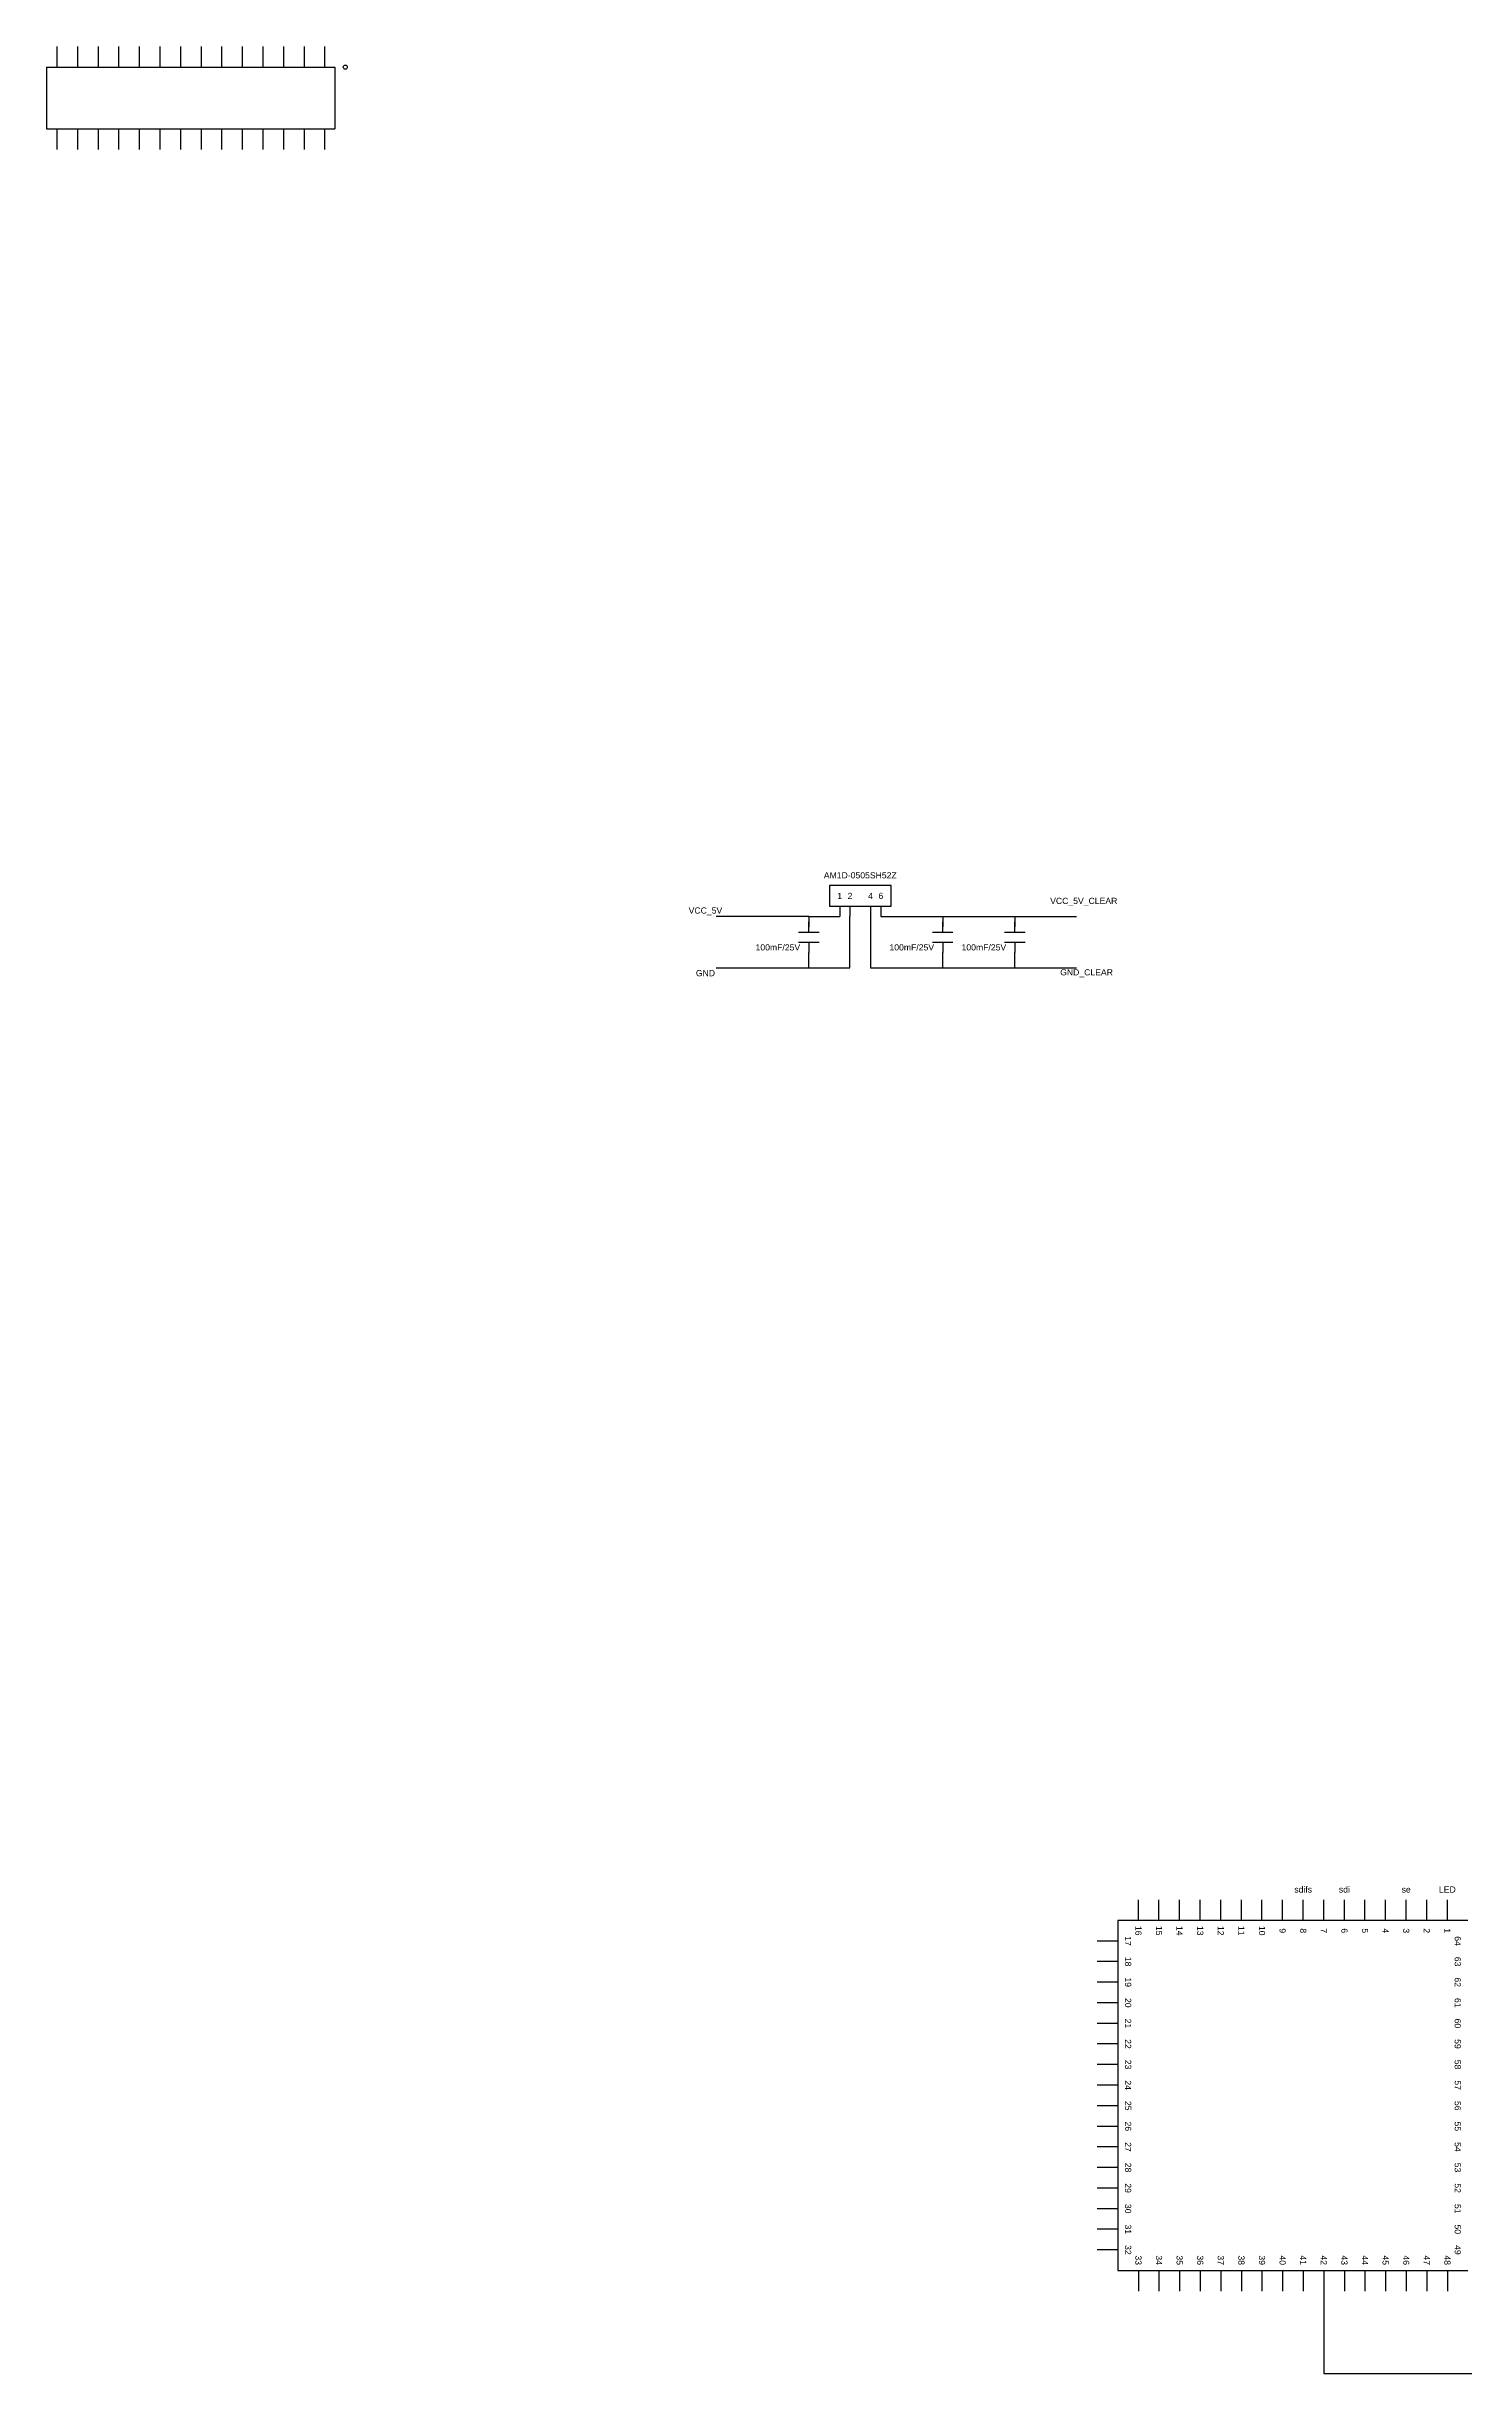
# Model space of a CAD drawing. Header units: inches. Extents: x 2802 to 4152, y -2757 to 2462.
# Drawn here: x 2802 to 3147, y 1898 to 2462 of the extents above; entities that cross this region are included whole.
import ezdxf

# ---------------------------------------------------------------- set-up
doc = ezdxf.new("R2010")
doc.units = ezdxf.units.IN
doc.header["$MEASUREMENT"] = 0
doc.layers.add('1', color=1, linetype='Continuous')
doc.styles.get("Standard").update_dxf_attribs({"font": 'arial.ttf'})

msp = doc.modelspace()

# ---------------------------------------------------------------- linework, layer by layer
for p, q in [((2805, 2462.5), (2805, 2457.5)), ((2810, 2462.5), (2810, 2457.5)), ((2815, 2462.5), (2815, 2457.5)), ((2820, 2462.5), (2820, 2457.5)), ((2825, 2462.5), (2825, 2457.5)), ((2830, 2462.5), (2830, 2457.5)), ((2835, 2462.5), (2835, 2457.5)), ((2840, 2462.5), (2840, 2457.5)), ((2845, 2462.5), (2845, 2457.5)), ((2850, 2462.5), (2850, 2457.5)), ((2855, 2462.5), (2855, 2457.5)), ((2860, 2462.5), (2860, 2457.5)), ((2865, 2462.5), (2865, 2457.5)), ((2870, 2462.5), (2870, 2457.5)), ((2802.5, 2457.5), (2802.5, 2442.5)), ((2802.5, 2457.5), (2872.5, 2457.5)), ((2872.5, 2457.5), (2872.5, 2442.5)), ((2802.5, 2442.5), (2872.5, 2442.5)), ((2805, 2442.5), (2805, 2437.5)), ((2810, 2442.5), (2810, 2437.5)), ((2815, 2442.5), (2815, 2437.5)), ((2820, 2442.5), (2820, 2437.5)), ((2825, 2442.5), (2825, 2437.5)), ((2830, 2442.5), (2830, 2437.5)), ((2835, 2442.5), (2835, 2437.5)), ((2840, 2442.5), (2840, 2437.5)), ((2845, 2442.5), (2845, 2437.5)), ((2850, 2442.5), (2850, 2437.5)), ((2855, 2442.5), (2855, 2437.5)), ((2860, 2442.5), (2860, 2437.5)), ((2865, 2442.5), (2865, 2437.5)), ((2870, 2442.5), (2870, 2437.5)), ((2992.5, 2258.76), (2992.5, 2253.76)), ((3007.5, 2258.76), (2992.5, 2258.76)), ((3007.5, 2253.76), (3007.5, 2258.76)), ((2987.5, 2247.5), (2987.5, 2250)), ((2992.5, 2253.76), (3007.5, 2253.76)), ((2995, 2253.76), (2995, 2251.26)), ((2997.5, 2253.76), (2997.5, 2251.26)), ((3002.5, 2253.76), (3002.5, 2251.26)), ((3005, 2253.76), (3005, 2251.26)), ((3020, 2247.5), (3020, 2250)), ((3037.5, 2247.5), (3037.5, 2250)), ((2985, 2247.5), (2990, 2247.5)), ((2985, 2245), (2990, 2245)), ((2987.5, 2245), (2987.5, 2242.5)), ((3017.5, 2247.5), (3022.5, 2247.5)), ((3017.5, 2245), (3022.5, 2245)), ((3020, 2245), (3020, 2242.5)), ((3035, 2247.5), (3040, 2247.5)), ((3035, 2245), (3040, 2245)), ((3037.5, 2245), (3037.5, 2242.5)), ((3067.5, 2007.5), (3067.5, 2012.5)), ((3072.5, 2007.5), (3072.5, 2012.5)), ((3077.5, 2007.5), (3077.5, 2012.5)), ((3082.5, 2007.5), (3082.5, 2012.5)), ((3087.5, 2007.5), (3087.5, 2012.5)), ((3092.5, 2007.5), (3092.5, 2012.5)), ((3097.5, 2007.5), (3097.5, 2012.5)), ((3102.5, 2007.5), (3102.5, 2012.5)), ((3107.5, 2007.5), (3107.5, 2012.5)), ((3112.5, 2007.5), (3112.5, 2012.5)), ((3117.5, 2007.5), (3117.5, 2012.5)), ((3122.5, 2007.5), (3122.5, 2012.5)), ((3127.5, 2007.5), (3127.5, 2012.5)), ((3132.5, 2007.5), (3132.5, 2012.5)), ((3137.5, 2007.5), (3137.5, 2012.5)), ((3142.5, 2007.5), (3142.5, 2012.5)), ((3147.5, 2007.5), (3062.5, 2007.5)), ((3062.5, 2007.5), (3062.5, 1922.5)), ((3062.5, 2002.5), (3057.5, 2002.5)), ((3062.5, 1997.5), (3057.5, 1997.5)), ((3062.5, 1992.5), (3057.5, 1992.5)), ((3062.5, 1987.5), (3057.5, 1987.5)), ((3062.5, 1982.5), (3057.5, 1982.5)), ((3062.5, 1977.5), (3057.5, 1977.5)), ((3062.5, 1972.5), (3057.5, 1972.5)), ((3062.5, 1967.5), (3057.5, 1967.5)), ((3062.5, 1962.5), (3057.5, 1962.5)), ((3062.5, 1957.5), (3057.5, 1957.5)), ((3062.5, 1952.5), (3057.5, 1952.5)), ((3062.5, 1947.5), (3057.5, 1947.5)), ((3062.5, 1942.5), (3057.5, 1942.5)), ((3062.5, 1937.5), (3057.5, 1937.5)), ((3062.5, 1932.5), (3057.5, 1932.5)), ((3062.5, 1927.5), (3057.5, 1927.5)), ((3062.5, 1922.5), (3147.5, 1922.5)), ((3067.5, 1922.5), (3067.5, 1917.5)), ((3072.5, 1922.5), (3072.5, 1917.5)), ((3077.5, 1922.5), (3077.5, 1917.5)), ((3082.5, 1922.5), (3082.5, 1917.5)), ((3087.5, 1922.5), (3087.5, 1917.5)), ((3092.5, 1922.5), (3092.5, 1917.5)), ((3097.5, 1922.5), (3097.5, 1917.5)), ((3102.5, 1922.5), (3102.5, 1917.5)), ((3107.5, 1922.5), (3107.5, 1917.5)), ((3112.5, 1922.5), (3112.5, 1917.5)), ((3117.5, 1922.5), (3117.5, 1917.5)), ((3122.5, 1922.5), (3122.5, 1917.5)), ((3127.5, 1922.5), (3127.5, 1917.5)), ((3132.5, 1922.5), (3132.5, 1917.5)), ((3137.5, 1922.5), (3137.5, 1917.5)), ((3142.5, 1922.5), (3142.5, 1917.5))]:
    msp.add_line(p, q)
msp.add_circle((2875, 2457.5), 0.5)
at = {"layer": '1'}
for p, q in [((2987.5, 2251.26), (2965, 2251.26)), ((2987.5, 2251.26), (2987.5, 2248.75)), ((2987.5, 2251.26), (2995, 2251.26)), ((2997.5, 2238.76), (2997.5, 2251.26)), ((3002.5, 2251.26), (3002.5, 2238.76)), ((3005, 2251.26), (3020, 2251.26)), ((3020, 2251.26), (3020, 2248.75)), ((3020, 2251.26), (3052.5, 2251.26)), ((3037.5, 2251.26), (3037.5, 2248.75)), ((2965, 2238.76), (2987.5, 2238.76)), ((2987.5, 2238.76), (2987.5, 2242.5)), ((2987.5, 2238.76), (2997.5, 2238.76)), ((3002.5, 2238.76), (3020, 2238.76)), ((3020, 2238.76), (3020, 2242.5)), ((3020, 2238.76), (3052.5, 2238.76)), ((3037.5, 2238.76), (3037.5, 2242.5)), ((3112.5, 1917.5), (3112.5, 1902.5)), ((3112.5, 1902.5), (3112.5, 1897.5)), ((3112.5, 1897.5), (3435, 1897.5))]:
    msp.add_line(p, q, dxfattribs=at)

# ---------------------------------------------------------------- texts
at = {"char_height": 1.5, "attachment_point": 5}
for s, insert in [('AM1D-0505SH52Z ', (3000, 2261.26)), ('1', (2995, 2256.26)), ('2', (2997.5, 2256.26)), ('4', (3002.5, 2256.26)), ('6', (3005, 2256.26)), ('VCC_5V_CLEAR', (3054.24, 2254.84)), ('VCC_5V', (2962.42, 2252.5)), ('100mF/25V', (2980, 2243.76)), ('100mF/25V', (3012.5, 2243.76)), ('100mF/25V', (3030, 2243.76)), ('GND', (2962.42, 2237.5)), ('GND_CLEAR', (3054.92, 2237.5)), ('sdifs', (3107.5, 2015)), ('sdi', (3117.5, 2015)), ('se', (3132.5, 2015)), ('LED', (3142.5, 2015))]:
    msp.add_mtext_dynamic_manual_height_columns(s, width=5, gutter_width=1, heights=[0], dxfattribs=dict(at, insert=insert))
at = {"char_height": 1.5, "attachment_point": 5, "rotation": 270}
for s, insert in [('16', (3067.5, 2005)), ('15', (3072.5, 2005)), ('14', (3077.5, 2005)), ('13', (3082.5, 2005)), ('12', (3087.5, 2005)), ('11', (3092.5, 2005)), ('10', (3097.5, 2005)), ('17', (3065, 2002.5)), ('9', (3102.5, 2005)), ('8', (3107.5, 2005)), ('7', (3112.5, 2005)), ('6', (3117.5, 2005)), ('5', (3122.5, 2005)), ('4', (3127.5, 2005)), ('3', (3132.5, 2005)), ('2', (3137.5, 2005)), ('1', (3142.5, 2005)), ('64', (3145, 2002.5)), ('18', (3065, 1997.5)), ('63', (3145, 1997.5)), ('19', (3065, 1992.5)), ('62', (3145, 1992.5)), ('20', (3065, 1987.5)), ('21', (3065, 1982.5)), ('61', (3145, 1987.5)), ('60', (3145, 1982.5)), ('22', (3065, 1977.5)), ('59', (3145, 1977.5)), ('23', (3065, 1972.5)), ('58', (3145, 1972.5)), ('24', (3065, 1967.5)), ('57', (3145, 1967.5)), ('25', (3065, 1962.5)), ('56', (3145, 1962.5)), ('26', (3065, 1957.5)), ('55', (3145, 1957.5)), ('27', (3065, 1952.5)), ('54', (3145, 1952.5)), ('28', (3065, 1947.5)), ('53', (3145, 1947.5)), ('29', (3065, 1942.5)), ('30', (3065, 1937.5)), ('52', (3145, 1942.5)), ('51', (3145, 1937.5)), ('31', (3065, 1932.5)), ('50', (3145, 1932.5)), ('32', (3065, 1927.5)), ('49', (3145, 1927.5)), ('33', (3067.5, 1925)), ('34', (3072.5, 1925)), ('35', (3077.5, 1925)), ('36', (3082.5, 1925)), ('37', (3087.5, 1925)), ('38', (3092.5, 1925)), ('39', (3097.5, 1925)), ('40', (3102.5, 1925)), ('41', (3107.5, 1925)), ('42', (3112.5, 1925)), ('43', (3117.5, 1925)), ('44', (3122.5, 1925)), ('45', (3127.5, 1925)), ('46', (3132.5, 1925)), ('47', (3137.5, 1925)), ('48', (3142.5, 1925))]:
    msp.add_mtext_dynamic_manual_height_columns(s, width=5, gutter_width=1, heights=[0], dxfattribs=dict(at, insert=insert))

doc.saveas('drawing.dxf')
